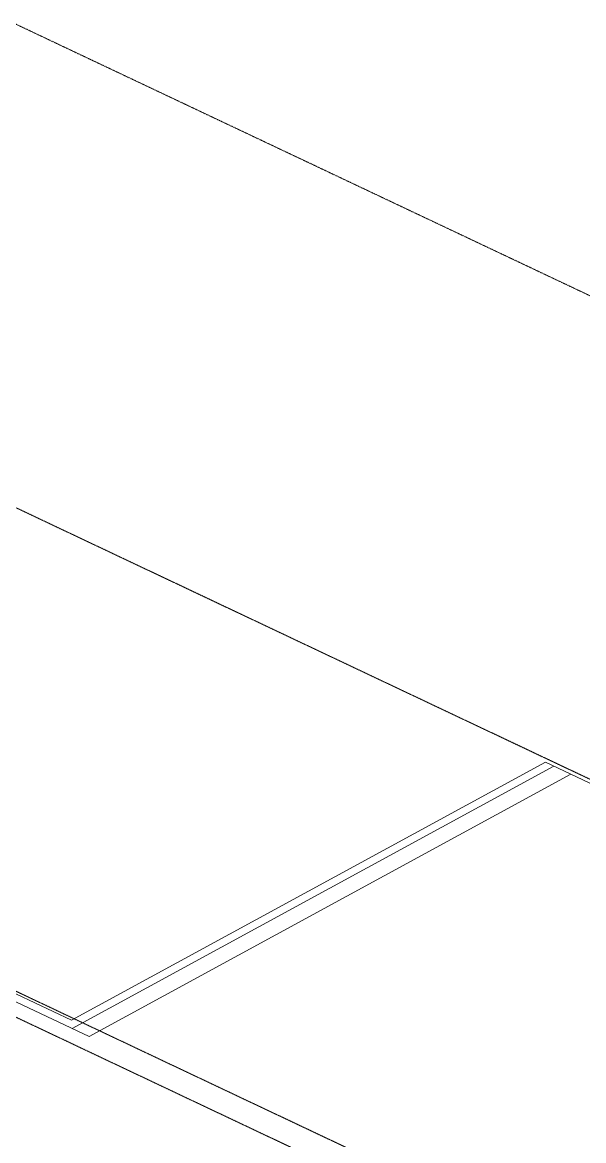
# Model space of a CAD drawing. Header units: inches. Extents: x 27328 to 52026, y -4075 to 4147.
# Drawn here: x 34682 to 34972, y 1754 to 2331 of the extents above; entities that cross this region are included whole.
import ezdxf

# ---------------------------------------------------------------- set-up
doc = ezdxf.new("R2010")
doc.units = ezdxf.units.IN
doc.header["$MEASUREMENT"] = 0
doc.linetypes.add('Center 1_4_', pattern=[0.53125, 0.25, -0.09375, 0.09375, -0.09375])
doc.linetypes.add('Hidden', pattern=[0.28125, 0.1875, -0.09375])
for name, color, linetype, lineweight in [('A-PROP-SBCK', 71, 'Hidden', 15), ('Conc', 7, 'Continuous', 9), ('EOP-PR', 4, 'Continuous', 9), ('PROP', 3, 'Center 1_4_', 9)]:
    doc.layers.add(name, color=color, linetype=linetype, lineweight=lineweight)

msp = doc.modelspace()

# ---------------------------------------------------------------- linework, layer by layer
at = {"layer": 'A-PROP-SBCK'}
for p, q in [((34290.43, 2264.68), (37043.21, 962.76)), ((34598.85, 1869.12), (36782, 836.61)), ((34588.39, 1860.66), (36765.3, 831.1))]:
    msp.add_line(p, q, dxfattribs=at)
at = {"layer": 'Conc'}
for p, q in [((34965.81, 1943.18), (34716.9, 1807.73)), ((34600.57, 1866.91), (34707.83, 1816.18)), ((34655.46, 1836.78), (34716.9, 1807.73))]:
    msp.add_line(p, q, dxfattribs=at)
at = {"layer": 'EOP-PR'}
for p, q in [((34707.83, 1816.18), (34952.64, 1949.41)), ((34708.12, 1811.88), (34957.03, 1947.33)), ((34952.64, 1949.41), (36001.55, 1453.33))]:
    msp.add_line(p, q, dxfattribs=at)
at = {"layer": 'PROP'}
msp.add_line((32458.76, 3380.65), (37392.36, 1047.32), dxfattribs=at)

doc.saveas('drawing.dxf')
